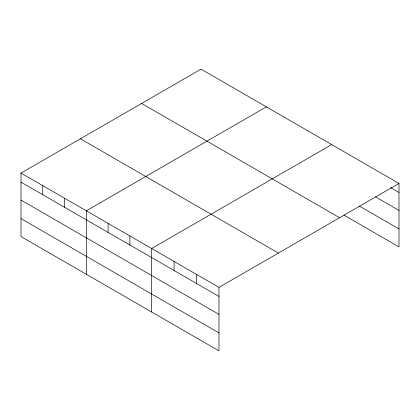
<?xml version="1.0" encoding="UTF-8"?>
<svg xmlns="http://www.w3.org/2000/svg" width="420" height="420" viewBox="0 0 420 420"><rect width="100%" height="100%" fill="white"/><g stroke="black" fill="none" stroke-linecap="round" stroke-linejoin="round"><path stroke-width="0.63" d="M21 173.082L218.967 287.38L218.967 350.858L21 236.56L21 173.082L201.033 69.142L399 183.44L399 246.918L344.032 215.182M266.359 106.859L86.331 210.798L86.331 274.281M331.69 144.58L151.662 248.519L151.662 311.997M218.967 287.38L399 183.44M390.584 187.625L399 192.481M375.443 196.844L399 210.446M359.173 205.963L399 228.953M141.619 103.441L339.591 217.739M80.409 138.784L278.381 253.076M21 182.128L218.967 296.42M21 200.088L218.967 314.386M21 218.6L218.967 332.892M196.534 274.423L196.534 283.469M174.095 261.471L174.095 270.517M129.885 235.946L129.885 244.991M108.108 223.372L108.108 232.417M64.554 198.224L64.554 207.27M42.777 185.656L42.777 194.696"/></g></svg>
